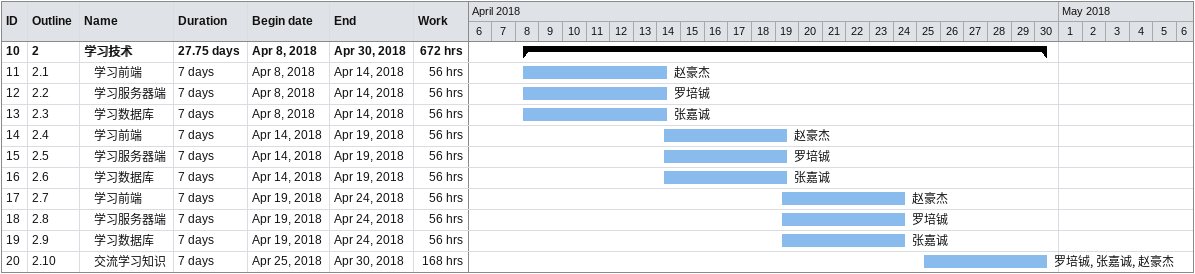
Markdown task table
| ID | WBS | Task | Duration | Start | Finish | Resources | Work (h) |
|---|---|---|---|---|---|---|---|
| 10 | 2 | **学习技术** | 27.75d | 2018-04-08 | 2018-04-30 |  | 672 |
| 11 | 2.1 | 学习前端 | 7d | 2018-04-08 | 2018-04-14 | 赵豪杰 | 56 |
| 12 | 2.2 | 学习服务器端 | 7d | 2018-04-08 | 2018-04-14 | 罗培铖 | 56 |
| 13 | 2.3 | 学习数据库 | 7d | 2018-04-08 | 2018-04-14 | 张嘉诚 | 56 |
| 14 | 2.4 | 学习前端 | 7d | 2018-04-14 | 2018-04-19 | 赵豪杰 | 56 |
| 15 | 2.5 | 学习服务器端 | 7d | 2018-04-14 | 2018-04-19 | 罗培铖 | 56 |
| 16 | 2.6 | 学习数据库 | 7d | 2018-04-14 | 2018-04-19 | 张嘉诚 | 56 |
| 17 | 2.7 | 学习前端 | 7d | 2018-04-19 | 2018-04-24 | 赵豪杰 | 56 |
| 18 | 2.8 | 学习服务器端 | 7d | 2018-04-19 | 2018-04-24 | 罗培铖 | 56 |
| 19 | 2.9 | 学习数据库 | 7d | 2018-04-19 | 2018-04-24 | 张嘉诚 | 56 |
| 20 | 2.10 | 交流学习知识 | 7d | 2018-04-25 | 2018-04-30 | 罗培铖, 张嘉诚, 赵豪杰 | 168 |
